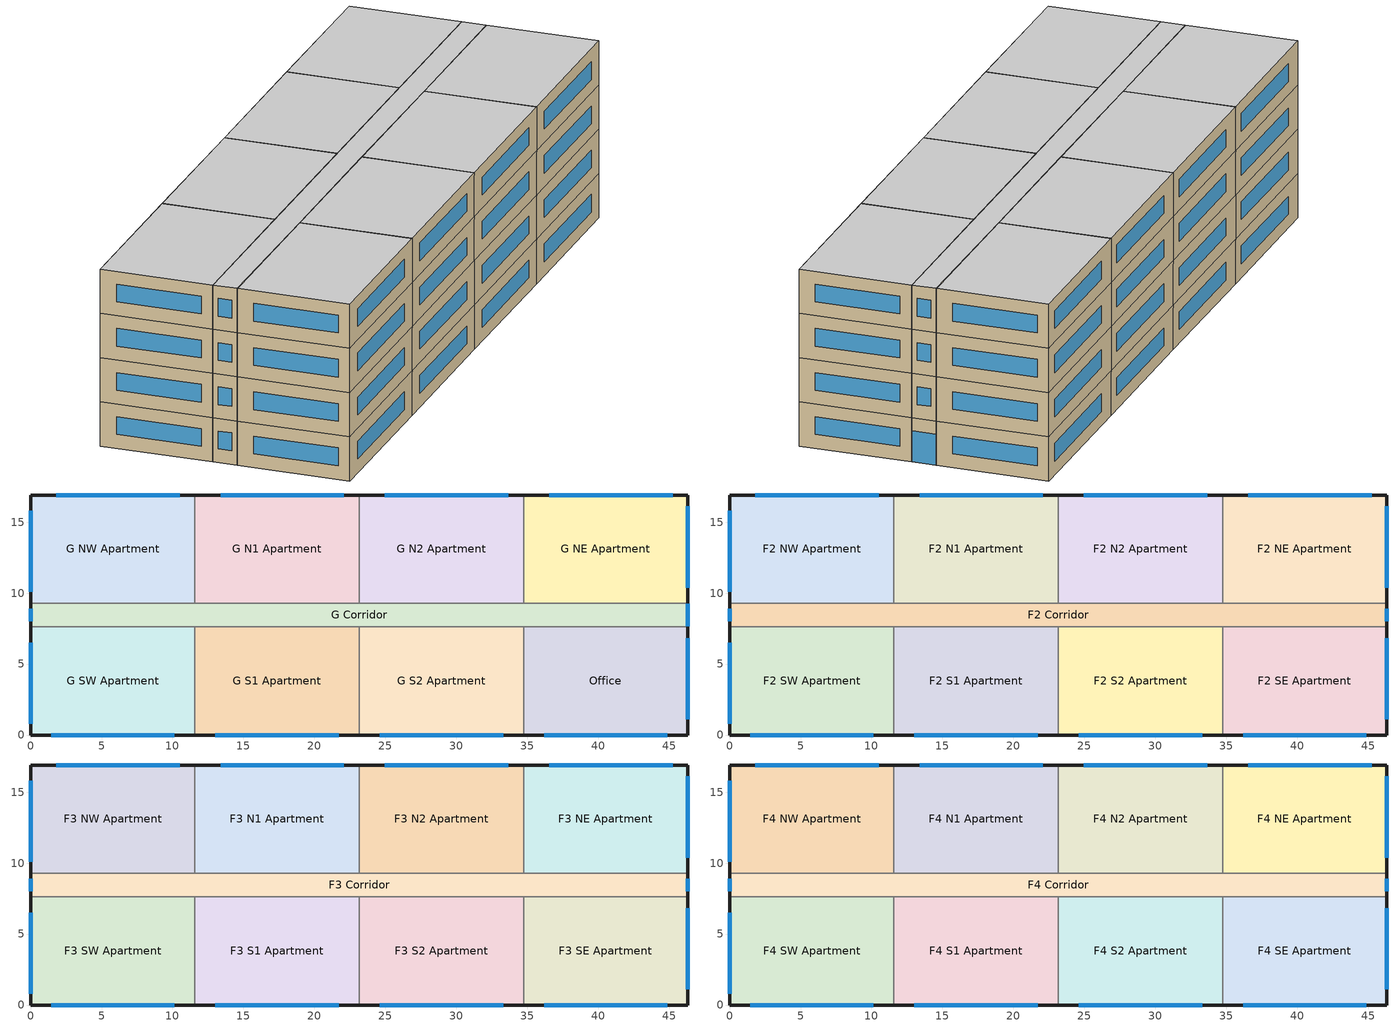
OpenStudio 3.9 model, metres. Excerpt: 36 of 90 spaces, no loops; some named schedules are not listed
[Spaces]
G S1 Apartment
 floor ground (Foundation F 0.9W/m*K Perim 11.58m Area 88.25m2): 23.16,7.62 23.16,0 11.58,0 11.58,7.62 z0
 wall outside: 11.58,0 23.16,0 z0:3.05
 wall to G S2 Apartment: 23.16,0 23.16,7.62 z0:3.05
 wall to G Corridor: 23.16,7.62 11.58,7.62 z0:3.05
 wall to G SW Apartment: 11.58,7.62 11.58,0 z0:3.05
 window: 13.03,0 21.72,0 z0.95:2.17
Office
 floor ground (Foundation F 0.9W/m*K Perim 19.2m Area 88.25m2): 46.33,7.62 46.33,0 34.75,0 34.75,7.62 z0
 wall outside: 34.75,0 46.33,0 46.33,7.62 z0:3.05
 wall to G S2 Apartment: 34.75,7.62 34.75,0 z0:3.05
 wall to G Corridor: 46.33,7.62 34.75,7.62 z0:3.05
 window: 36.19,0 44.88,0 / 46.33,1.1 46.33,6.81 z0.95:2.17
G S2 Apartment
 floor ground (Foundation F 0.9W/m*K Perim 11.58m Area 88.25m2): 34.75,7.62 34.75,0 23.16,0 23.16,7.62 z0
 wall outside: 23.16,0 34.75,0 z0:3.05
 wall to G Corridor: 34.75,7.62 23.16,7.62 z0:3.05
 window: 24.61,0 33.3,0 z0.95:2.17
G Corridor
 floor ground (Foundation F 0.9W/m*K Perim 3.35m Area 77.66m2): 46.33,9.3 46.33,7.62 0,7.62 0,9.3 z0
 wall outside: 46.33,7.62 46.33,9.3 / 0,9.3 0,7.62 z0:3.05
 wall to G NW Apartment: 11.58,9.3 0,9.3 z0:3.05
 wall to G NE Apartment: 46.33,9.3 34.75,9.3 z0:3.05
 wall to G N1 Apartment: 23.16,9.3 11.58,9.3 z0:3.05
 wall to G SW Apartment: 0,7.62 11.58,7.62 z0:3.05
 wall to G N2 Apartment: 34.75,9.3 23.16,9.3 z0:3.05
 window: 46.33,7.67 46.33,9.25 z0:2.13; 0,8.91 0,8 z0.95:2.17
G NW Apartment
 floor ground (Foundation F 0.9W/m*K Perim 19.2m Area 88.25m2): 11.58,16.92 11.58,9.3 0,9.3 0,16.92 z0
 wall outside: 11.58,16.92 0,16.92 0,9.3 z0:3.05
 wall to G N1 Apartment: 11.58,9.3 11.58,16.92 z0:3.05
 window: 0,15.8 0,10.08 / 10.5,16.92 1.81,16.92 z0.95:2.17
G N1 Apartment
 floor ground (Foundation F 0.9W/m*K Perim 11.58m Area 88.25m2): 23.16,16.92 23.16,9.3 11.58,9.3 11.58,16.92 z0
 wall outside: 23.16,16.92 11.58,16.92 z0:3.05
 wall to G N2 Apartment: 23.16,9.3 23.16,16.92 z0:3.05
 window: 22.08,16.92 13.4,16.92 z0.95:2.17
G N2 Apartment
 floor ground (Foundation F 0.9W/m*K Perim 11.58m Area 88.25m2): 34.75,16.92 34.75,9.3 23.16,9.3 23.16,16.92 z0
 wall outside: 34.75,16.92 23.16,16.92 z0:3.05
 wall to G NE Apartment: 34.75,9.3 34.75,16.92 z0:3.05
 window: 33.66,16.92 24.98,16.92 z0.95:2.17
G NE Apartment
 floor ground (Foundation F 0.9W/m*K Perim 19.2m Area 88.25m2): 46.33,16.92 46.33,9.3 34.75,9.3 34.75,16.92 z0
 wall outside: 46.33,9.3 46.33,16.92 34.75,16.92 z0:3.05
 window: 46.33,10.4 46.33,16.11 / 45.25,16.92 36.56,16.92 z0.95:2.17
G SW Apartment
 floor ground (Foundation F 0.9W/m*K Perim 19.2m Area 88.25m2): 11.58,7.62 11.58,0 0,0 0,7.62 z0
 wall outside: 0,7.62 0,0 11.58,0 z0:3.05
 window: 0,6.5 0,0.79 / 1.45,0 10.13,0 z0.95:2.17
F2 N1 Apartment
 floor to G N1 Apartment: 23.16,16.92 23.16,9.3 11.58,9.3 11.58,16.92 z3.05
 wall outside: 23.16,16.92 11.58,16.92 z3.05:6.1
 wall to F2 Corridor: 11.58,9.3 23.16,9.3 z3.05:6.1
 wall to F2 N2 Apartment: 23.16,9.3 23.16,16.92 z3.05:6.1
 wall to F2 NW Apartment: 11.58,16.92 11.58,9.3 z3.05:6.1
 window: 22.08,16.92 13.4,16.92 z4:5.22
F2 Corridor
 floor to G Corridor: 46.33,9.3 46.33,7.62 0,7.62 0,9.3 z3.05
 wall outside: 0,9.3 0,7.62 / 46.33,7.62 46.33,9.3 z3.05:6.1
 wall to F2 SE Apartment: 34.75,7.62 46.33,7.62 z3.05:6.1
 wall to F2 SW Apartment: 0,7.62 11.58,7.62 z3.05:6.1
 wall to F2 N2 Apartment: 34.75,9.3 23.16,9.3 z3.05:6.1
 wall to F2 S1 Apartment: 11.58,7.62 23.16,7.62 z3.05:6.1
 wall to F2 S2 Apartment: 23.16,7.62 34.75,7.62 z3.05:6.1
 wall to F2 NE Apartment: 46.33,9.3 34.75,9.3 z3.05:6.1
 wall to F2 NW Apartment: 11.58,9.3 0,9.3 z3.05:6.1
 window: 0,8.91 0,8 / 46.33,8 46.33,8.91 z4:5.22
F2 S1 Apartment
 floor to G S1 Apartment: 23.16,7.62 23.16,0 11.58,0 11.58,7.62 z3.05
 wall outside: 11.58,0 23.16,0 z3.05:6.1
 wall to F2 S2 Apartment: 23.16,0 23.16,7.62 z3.05:6.1
 wall to F2 SW Apartment: 11.58,7.62 11.58,0 z3.05:6.1
 window: 13.03,0 21.72,0 z4:5.22
F2 NE Apartment
 floor to G NE Apartment: 46.33,16.92 46.33,9.3 34.75,9.3 34.75,16.92 z3.05
 wall outside: 46.33,9.3 46.33,16.92 34.75,16.92 z3.05:6.1
 wall to F2 N2 Apartment: 34.75,16.92 34.75,9.3 z3.05:6.1
 window: 45.25,16.92 36.56,16.92 / 46.33,10.4 46.33,16.11 z4:5.22
F2 SW Apartment
 floor to G SW Apartment: 11.58,7.62 11.58,0 0,0 0,7.62 z3.05
 wall outside: 0,7.62 0,0 11.58,0 z3.05:6.1
 window: 1.45,0 10.13,0 / 0,6.5 0,0.79 z4:5.22
F2 NW Apartment
 floor to G NW Apartment: 11.58,16.92 11.58,9.3 0,9.3 0,16.92 z3.05
 wall outside: 11.58,16.92 0,16.92 0,9.3 z3.05:6.1
 window: 10.5,16.92 1.81,16.92 / 0,15.8 0,10.08 z4:5.22
F2 SE Apartment
 floor to Office: 46.33,7.62 46.33,0 34.75,0 34.75,7.62 z3.05
 wall outside: 34.75,0 46.33,0 46.33,7.62 z3.05:6.1
 wall to F2 S2 Apartment: 34.75,7.62 34.75,0 z3.05:6.1
 window: 46.33,1.1 46.33,6.81 / 36.19,0 44.88,0 z4:5.22
F2 N2 Apartment
 floor to G N2 Apartment: 34.75,16.92 34.75,9.3 23.16,9.3 23.16,16.92 z3.05
 wall outside: 34.75,16.92 23.16,16.92 z3.05:6.1
 window: 33.66,16.92 24.98,16.92 z4:5.22
F2 S2 Apartment
 floor to G S2 Apartment: 34.75,7.62 34.75,0 23.16,0 23.16,7.62 z3.05
 wall outside: 23.16,0 34.75,0 z3.05:6.1
 window: 24.61,0 33.3,0 z4:5.22
F3 NE Apartment
 floor to F2 NE Apartment: 46.33,16.92 46.33,9.3 34.75,9.3 34.75,16.92 z6.1
 wall outside: 46.33,9.3 46.33,16.92 34.75,16.92 z6.1:9.14
 wall to F3 N2 Apartment: 34.75,16.92 34.75,9.3 z6.1:9.14
 wall to F3 Corridor: 34.75,9.3 46.33,9.3 z6.1:9.14
 window: 46.33,10.4 46.33,16.11 / 45.25,16.92 36.56,16.92 z7.05:8.27
F3 SE Apartment
 floor to F2 SE Apartment: 46.33,7.62 46.33,0 34.75,0 34.75,7.62 z6.1
 wall outside: 34.75,0 46.33,0 46.33,7.62 z6.1:9.14
 wall to F3 Corridor: 46.33,7.62 34.75,7.62 z6.1:9.14
 wall to F3 S2 Apartment: 34.75,7.62 34.75,0 z6.1:9.14
 window: 36.19,0 44.88,0 / 46.33,1.1 46.33,6.81 z7.05:8.27
F3 N2 Apartment
 floor to F2 N2 Apartment: 34.75,16.92 34.75,9.3 23.16,9.3 23.16,16.92 z6.1
 wall outside: 34.75,16.92 23.16,16.92 z6.1:9.14
 wall to F3 Corridor: 23.16,9.3 34.75,9.3 z6.1:9.14
 wall to F3 N1 Apartment: 23.16,16.92 23.16,9.3 z6.1:9.14
 window: 33.66,16.92 24.98,16.92 z7.05:8.27
F3 NW Apartment
 floor to F2 NW Apartment: 11.58,16.92 11.58,9.3 0,9.3 0,16.92 z6.1
 wall outside: 11.58,16.92 0,16.92 0,9.3 z6.1:9.14
 wall to F3 N1 Apartment: 11.58,9.3 11.58,16.92 z6.1:9.14
 wall to F3 Corridor: 0,9.3 11.58,9.3 z6.1:9.14
 window: 0,15.8 0,10.08 / 10.5,16.92 1.81,16.92 z7.05:8.27
F3 Corridor
 floor to F2 Corridor: 46.33,9.3 46.33,7.62 0,7.62 0,9.3 z6.1
 wall outside: 0,9.3 0,7.62 / 46.33,7.62 46.33,9.3 z6.1:9.14
 wall to F3 S2 Apartment: 23.16,7.62 34.75,7.62 z6.1:9.14
 wall to F3 N1 Apartment: 23.16,9.3 11.58,9.3 z6.1:9.14
 wall to F3 S1 Apartment: 11.58,7.62 23.16,7.62 z6.1:9.14
 wall to F3 SW Apartment: 0,7.62 11.58,7.62 z6.1:9.14
 window: 0,8.91 0,8 / 46.33,8 46.33,8.91 z7.05:8.27
F3 SW Apartment
 floor to F2 SW Apartment: 11.58,7.62 11.58,0 0,0 0,7.62 z6.1
 wall outside: 0,7.62 0,0 11.58,0 z6.1:9.14
 wall to F3 S1 Apartment: 11.58,0 11.58,7.62 z6.1:9.14
 window: 0,6.5 0,0.79 / 1.45,0 10.13,0 z7.05:8.27
F3 N1 Apartment
 floor to F2 N1 Apartment: 23.16,16.92 23.16,9.3 11.58,9.3 11.58,16.92 z6.1
 wall outside: 23.16,16.92 11.58,16.92 z6.1:9.14
 window: 22.08,16.92 13.4,16.92 z7.05:8.27
F3 S2 Apartment
 floor to F2 S2 Apartment: 34.75,7.62 34.75,0 23.16,0 23.16,7.62 z6.1
 wall outside: 23.16,0 34.75,0 z6.1:9.14
 wall to F3 S1 Apartment: 23.16,7.62 23.16,0 z6.1:9.14
 window: 24.61,0 33.3,0 z7.05:8.27
F3 S1 Apartment
 floor to F2 S1 Apartment: 23.16,7.62 23.16,0 11.58,0 11.58,7.62 z6.1
 wall outside: 11.58,0 23.16,0 z6.1:9.14
 window: 13.03,0 21.72,0 z7.05:8.27
F4 NE Apartment
 floor to F3 NE Apartment: 46.33,16.92 46.33,9.3 34.75,9.3 34.75,16.92 z9.14
 wall outside: 46.33,9.3 46.33,16.92 34.75,16.92 z9.14:12.19
 wall to F4 Corridor: 34.75,9.3 46.33,9.3 z9.14:12.19
 wall to F4 N2 Apartment: 34.75,16.92 34.75,9.3 z9.14:12.19
 window: 45.25,16.92 36.56,16.92 / 46.33,10.4 46.33,16.11 z10.1:11.32
 ceiling to M NE Apartment: 46.33,9.3 46.33,16.92 34.75,16.92 34.75,9.3 z12.19
F4 S2 Apartment
 floor to F3 S2 Apartment: 34.75,7.62 34.75,0 23.16,0 23.16,7.62 z9.14
 wall outside: 23.16,0 34.75,0 z9.14:12.19
 wall to F4 S1 Apartment: 23.16,7.62 23.16,0 z9.14:12.19
 wall to F4 Corridor: 34.75,7.62 23.16,7.62 z9.14:12.19
 wall to F4 SE Apartment: 34.75,0 34.75,7.62 z9.14:12.19
 window: 24.61,0 33.3,0 z10.1:11.32
 ceiling to M S2 Apartment: 34.75,0 34.75,7.62 23.16,7.62 23.16,0 z12.19
F4 N2 Apartment
 floor to F3 N2 Apartment: 34.75,16.92 34.75,9.3 23.16,9.3 23.16,16.92 z9.14
 wall outside: 34.75,16.92 23.16,16.92 z9.14:12.19
 wall to F4 Corridor: 23.16,9.3 34.75,9.3 z9.14:12.19
 wall to F4 N1 Apartment: 23.16,16.92 23.16,9.3 z9.14:12.19
 window: 33.66,16.92 24.98,16.92 z10.1:11.32
 ceiling to M N2 Apartment: 34.75,9.3 34.75,16.92 23.16,16.92 23.16,9.3 z12.19
F4 NW Apartment
 floor to F3 NW Apartment: 11.58,16.92 11.58,9.3 0,9.3 0,16.92 z9.14
 wall outside: 11.58,16.92 0,16.92 0,9.3 z9.14:12.19
 wall to F4 N1 Apartment: 11.58,9.3 11.58,16.92 z9.14:12.19
 wall to F4 Corridor: 0,9.3 11.58,9.3 z9.14:12.19
 window: 0,15.8 0,10.08 / 10.5,16.92 1.81,16.92 z10.1:11.32
 ceiling to M NW Apartment: 11.58,9.3 11.58,16.92 0,16.92 0,9.3 z12.19
F4 N1 Apartment
 floor to F3 N1 Apartment: 23.16,16.92 23.16,9.3 11.58,9.3 11.58,16.92 z9.14
 wall outside: 23.16,16.92 11.58,16.92 z9.14:12.19
 wall to F4 Corridor: 11.58,9.3 23.16,9.3 z9.14:12.19
 window: 22.08,16.92 13.4,16.92 z10.1:11.32
 ceiling to M N1 Apartment: 23.16,9.3 23.16,16.92 11.58,16.92 11.58,9.3 z12.19
F4 Corridor
 floor to F3 Corridor: 46.33,9.3 46.33,7.62 0,7.62 0,9.3 z9.14
 wall outside: 0,9.3 0,7.62 / 46.33,7.62 46.33,9.3 z9.14:12.19
 wall to F4 SW Apartment: 0,7.62 11.58,7.62 z9.14:12.19
 wall to F4 S1 Apartment: 11.58,7.62 23.16,7.62 z9.14:12.19
 wall to F4 SE Apartment: 34.75,7.62 46.33,7.62 z9.14:12.19
 window: 0,8.91 0,8 / 46.33,8 46.33,8.91 z10.1:11.32
 ceiling to M Corridor: 46.33,7.62 46.33,9.3 0,9.3 0,7.62 z12.19
F4 SW Apartment
 floor to F3 SW Apartment: 11.58,7.62 11.58,0 0,0 0,7.62 z9.14
 wall outside: 0,7.62 0,0 11.58,0 z9.14:12.19
 wall to F4 S1 Apartment: 11.58,0 11.58,7.62 z9.14:12.19
 window: 1.45,0 10.13,0 / 0,6.5 0,0.79 z10.1:11.32
 ceiling to M SW Apartment: 11.58,0 11.58,7.62 0,7.62 0,0 z12.19
F4 SE Apartment
 floor to F3 SE Apartment: 46.33,7.62 46.33,0 34.75,0 34.75,7.62 z9.14
 wall outside: 34.75,0 46.33,0 46.33,7.62 z9.14:12.19
 window: 36.19,0 44.88,0 / 46.33,1.1 46.33,6.81 z10.1:11.32
 ceiling to M SE Apartment: 46.33,0 46.33,7.62 34.75,7.62 34.75,0 z12.19
F4 S1 Apartment
 floor to F3 S1 Apartment: 23.16,7.62 23.16,0 11.58,0 11.58,7.62 z9.14
 wall outside: 11.58,0 23.16,0 z9.14:12.19
 window: 13.03,0 21.72,0 z10.1:11.32
 ceiling to M S1 Apartment: 23.16,0 23.16,7.62 11.58,7.62 11.58,0 z12.19
[Site]
New York-John F Kennedy Intl AP_NY_USA: Latitude {deg}=40.65; Longitude {deg}=-73.8; Time Zone {hr}=-5; Elevation {m}=5; Terrain=City
[Building]
-HighriseApartment-ASHRAE 169-2013-4A created: 2025-05-22 17:01:10 +0000: North Axis {deg}=0; Default Construction Set=90.1-2016 - HighApt - ASHRAE 169-2013-4A; Standards Number of Stories=10; Standards Number of Above Ground Stories=10; Standards Building Type=HighriseApartment
[SizingPeriod:DesignDay] Barometric Pressure {Pa}=101241; Rain Indicator=No; Snow Indicator=No; Day of Month=21; Daylight Saving Time Indicator=No; Humidity Condition Type=Wetbulb; Dry-Bulb Temperature Range Modifier Type=DefaultMultipliers
Name | Maximum Dry-Bulb Temperature {C} | Daily Dry-Bulb Temperature Range {deltaC} | Wind Speed {m/s} | Wind Direction {deg} | Month | Day Type | Wetbulb or DewPoint at Maximum Dry-Bulb {C} | Solar Model Indicator | ASHRAE Clear Sky Optical Depth for Beam Irradiance | ASHRAE Clear Sky Optical Depth for Diffuse Irradiance | Sky Clearness
New.York-John.F.Kennedy.Intl.AP_NY_USA Ann Clg .4% Condns DB=>MWB | 32.1 | 7.4 | 5.6 | 230 | 7 | SummerDesignDay | 23.1 | ASHRAETau | 0.541 | 1.8
New.York-John.F.Kennedy.Intl.AP_NY_USA Ann Clg .4% Condns WB=>MDB | 29.1 | 7.4 | 5.6 | 230 | 7 | SummerDesignDay | 25 | ASHRAETau | 0.541 | 1.8
New.York-John.F.Kennedy.Intl.AP_NY_USA Ann Htg 99.6% Condns DB | -10.7 | 0 | 7.5 | 320 | 1 | WinterDesignDay | -10.7 | ASHRAEClearSky |  |  | 0
[ClimateZones]
Climate Zone Institution Name 1=ASHRAE; Climate Zone Document Name 1=ANSI/ASHRAE Standard 169; Climate Zone Document Year 1=2006; Climate Zone Value 1=4A
[Site:WaterMainsTemperature]
Calculation Method=Correlation; Annual Average Outdoor Air Temperature {C}=12.4667; Maximum Difference In Monthly Average Outdoor Air Temperatures {deltaC}=25.2
[Site:GroundTemperature:Shallow]
6, 2.1, 1.1, 2, 7.2, 13.1, 18.7, 22.7, 23.9, 22, 17.5, 11.7
[Site:GroundTemperature:Deep]
11.8, 9, 7.2, 6.7, 7.7, 10.1, 13, 15.9, 17.8, 18.2, 17.1, 14.8
[Site:GroundTemperature:FCfactorMethod]
January Ground Temperature {C}=14; February Ground Temperature {C}=7.3; March Ground Temperature {C}=3.3; April Ground Temperature {C}=1.2; May Ground Temperature {C}=-0.2; June Ground Temperature {C}=5.6; July Ground Temperature {C}=10.9; August Ground Temperature {C}=16.1; September Ground Temperature {C}=21.7; October Ground Temperature {C}=25; November Ground Temperature {C}=24.8; December Ground Temperature {C}=19.9
[Material:NoMass] Thermal Absorptance=0.9; Solar Absorptance=0.7
Name | Roughness | Thermal Resistance {m2-K/W} | Visible Absorptance
CP02 CARPET PAD | VeryRough | 0.21648 | 0.8
Typical Insulation R-17.04 | Smooth | 3.00072 | 0.7
Typical Carpet Pad | Smooth | 0.21648 | 0.8
Typical Insulation R-13.45 | Smooth | 2.368 | 0.7
Typical Insulation R-30.13 | Smooth | 5.30668 | 0.7
Typical Insulation R-1.85 | Smooth | 0.326262 | 0.7
Typical Insulation R-2.38 | Smooth | 0.418404 | 0.7
[Material]
Name | Roughness | Thickness {m} | Conductivity {W/m-K} | Density {kg/m3} | Specific Heat {J/kg-K} | Thermal Absorptance | Solar Absorptance | Visible Absorptance
100mm Normalweight concrete floor | MediumSmooth | 0.1016 | 2.31 | 2322 | 832
G01 13mm gypsum board | Smooth | 0.0127 | 0.16 | 800 | 1090 | 0.9 | 0.7 | 0.5
4 in. Normalweight Concrete Floor | MediumRough | 0.1016 | 2.31 | 2322 | 832 | 0.9 | 0.7 | 0.7
25mm Stucco | Smooth | 0.0254 | 0.72 | 1856 | 840 | 0.9 | 0.7 | 0.7
5/8 in. Gypsum Board | MediumSmooth | 0.0159 | 0.16 | 800 | 1090 | 0.9 | 0.7 | 0.7
Roof Membrane | VeryRough | 0.0095 | 0.16 | 1121.29 | 1460 | 0.9 | 0.7 | 0.7
Metal Roof Surface; F08 Metal surface | Smooth | 0.0008 | 45.28 | 7824 | 500 | 0.9 | 0.7 | 0.7
6 in. Normalweight Concrete Floor | MediumRough | 0.1524 | 2.31 | 2322 | 832 | 0.9 | 0.7 | 0.7
8 in. Concrete Block Basement Wall | MediumRough | 0.2032 | 1.326 | 1842 | 912 | 0.9 | 0.7 | 0.7
G05 25mm wood | MediumSmooth | 0.0254 | 0.15 | 608 | 1630 | 0.9 | 0.5 | 0.5
Std Wood 6inch | MediumSmooth | 0.15 | 0.12 | 540 | 1210 | 0.9 | 0.7 | 0.7
[Construction:FfactorGroundFloor] F-Factor {W/m-K}=0.899982
Name | Area {m2} | PerimeterExposed {m}
Foundation F 0.9W/m*K Perim 19.2m Area 88.25m2 | 88.2487 | 19.2014
Foundation F 0.9W/m*K Perim 11.58m Area 88.25m2 | 88.2487 | 11.5818
Foundation F 0.9W/m*K Perim 3.35m Area 77.66m2 | 77.6585 | 3.3526
[DefaultConstructionSet]
90.1-2016 - HighApt - ASHRAE 169-2013-4A: Default Exterior Surface Constructions=Default Surface Constructions 1; Default Interior Surface Constructions=Default Surface Constructions 2; Default Ground Contact Surface Constructions=Default Surface Constructions 3; Default Exterior SubSurface Constructions=Default Sub Surface Constructions 1; Default Interior SubSurface Constructions=Default Sub Surface Constructions 2; Interior Partition Construction=Typical Interior Partition
[DefaultSurfaceConstructions]
Name | Floor Construction | Wall Construction | Roof Ceiling Construction
Default Surface Constructions 1 | Typical Insulated Exterior Mass Floor R-19.61 | Typical Insulated Steel Framed Exterior Wall R-15.63 | Typical IEAD Roof R-31.25
Default Surface Constructions 2 | Typical Interior Floor | Typical Interior Wall | Typical Interior Ceiling
Default Surface Constructions 3 | Typical Insulated Carpeted 6in Slab Floor | Typical Insulated Basement Mass Wall
[Construction]
Typical Insulated Exterior Mass Floor R-19.61: Typical Insulation R-17.04, 4 in. Normalweight Concrete Floor, Typical Carpet Pad
Typical Insulated Steel Framed Exterior Wall R-15.63: 25mm Stucco, 5/8 in. Gypsum Board, Typical Insulation R-13.45, 5/8 in. Gypsum Board
Typical IEAD Roof R-31.25: Roof Membrane, Typical Insulation R-30.13, Metal Roof Surface
Typical Interior Floor: 100mm Normalweight concrete floor, CP02 CARPET PAD
Typical Interior Wall: G01 13mm gypsum board, G01 13mm gypsum board
Typical Interior Ceiling: CP02 CARPET PAD, 100mm Normalweight concrete floor
Typical Insulated Carpeted 6in Slab Floor: 6 in. Normalweight Concrete Floor, Typical Carpet Pad
Typical Insulated Basement Mass Wall: 8 in. Concrete Block Basement Wall
U 0.38 SHGC 0.36 Simple Glazing: U 0.38 SHGC 0.36 Simple Glazing
U 0.46 SHGC 0.36 Simple Glazing: U 0.46 SHGC 0.36 Simple Glazing
Typical Insulated Metal Door R-2.7: F08 Metal surface, Typical Insulation R-1.85
U 0.68 SHGC 0.36 Simple Glazing: U 0.68 SHGC 0.36 Simple Glazing
Typical Overhead Door R-3.23: Typical Insulation R-2.38
U 0.5 SHGC 0.4 Simple Glazing: U 0.5 SHGC 0.4 Simple Glazing
Typical Interior Window: Clear 3mm
Typical Interior Door; Typical Interior Partition: G05 25mm wood
InteriorFurnishings: Std Wood 6inch
[DefaultSubSurfaceConstructions]
Name | Fixed Window Construction | Operable Window Construction | Door Construction | Glass Door Construction | Overhead Door Construction | Skylight Construction | Tubular Daylight Dome Construction | Tubular Daylight Diffuser Construction
Default Sub Surface Constructions 1 | U 0.38 SHGC 0.36 Simple Glazing | U 0.46 SHGC 0.36 Simple Glazing | Typical Insulated Metal Door R-2.7 | U 0.68 SHGC 0.36 Simple Glazing | Typical Overhead Door R-3.23 | U 0.5 SHGC 0.4 Simple Glazing | Typical Interior Window | Typical Interior Window
Default Sub Surface Constructions 2 | Typical Interior Window | Typical Interior Window | Typical Interior Door
[WindowMaterial:SimpleGlazingSystem] Visible Transmittance=0.81
Name | U-Factor {W/m2-K} | Solar Heat Gain Coefficient
U 0.38 SHGC 0.36 Simple Glazing | 2.15774 | 0.36
U 0.46 SHGC 0.36 Simple Glazing | 2.612 | 0.36
U 0.68 SHGC 0.36 Simple Glazing | 3.86122 | 0.36
U 0.5 SHGC 0.4 Simple Glazing | 2.83913 | 0.4
[WindowMaterial:Glazing]
Clear 3mm: Optical Data Type=SpectralAverage; Thickness {m}=0.003; Solar Transmittance at Normal Incidence=0.837; Front Side Solar Reflectance at Normal Incidence=0.075; Back Side Solar Reflectance at Normal Incidence=0.075; Visible Transmittance at Normal Incidence=0.898; Front Side Visible Reflectance at Normal Incidence=0.081; Back Side Visible Reflectance at Normal Incidence=0.081; Infrared Transmittance at Normal Incidence=0; Front Side Infrared Hemispherical Emissivity=0.84; Back Side Infrared Hemispherical Emissivity=0.84; Conductivity {W/m-K}=0.9; Dirt Correction Factor for Solar and Visible Transmittance=1; Solar Diffusing=No
[Space] Part of Total Floor Area=Yes
Name | Space Type | Building Story | Thermal Zone
F2 NE Apartment | HighriseApartment Apartment | Building Story 2 | F2 NE Apartment ZN
F4 N1 Apartment | HighriseApartment Apartment | Building Story 4 | F4 N1 Apartment ZN
F2 N1 Apartment | HighriseApartment Apartment | Building Story 2 | F2 N1 Apartment ZN
F2 Corridor | HighriseApartment Corridor | Building Story 2 | F2 Corridor ZN
F2 S1 Apartment | HighriseApartment Apartment | Building Story 2 | F2 S1 Apartment ZN
F4 S2 Apartment | HighriseApartment Apartment | Building Story 4 | F4 S2 Apartment ZN
F3 SE Apartment | HighriseApartment Apartment | Building Story 3 | F3 SE Apartment ZN
F3 NW Apartment | HighriseApartment Apartment | Building Story 3 | F3 NW Apartment ZN
F4 S1 Apartment | HighriseApartment Apartment | Building Story 4 | F4 S1 Apartment ZN
F4 NE Apartment | HighriseApartment Apartment | Building Story 4 | F4 NE Apartment ZN
F3 N1 Apartment | HighriseApartment Apartment | Building Story 3 | F3 N1 Apartment ZN
F4 SW Apartment | HighriseApartment Apartment | Building Story 4 | F4 SW Apartment ZN
F2 SW Apartment | HighriseApartment Apartment | Building Story 2 | F2 SW Apartment ZN
G S1 Apartment | HighriseApartment Apartment | Building Story 1 | G S1 Apartment ZN
Office | HighriseApartment Office | Building Story 1 | Office ZN
G N2 Apartment | HighriseApartment Apartment | Building Story 1 | G N2 Apartment ZN
F3 NE Apartment | HighriseApartment Apartment | Building Story 3 | F3 NE Apartment ZN
G S2 Apartment | HighriseApartment Apartment | Building Story 1 | G S2 Apartment ZN
F4 N2 Apartment | HighriseApartment Apartment | Building Story 4 | F4 N2 Apartment ZN
F4 NW Apartment | HighriseApartment Apartment | Building Story 4 | F4 NW Apartment ZN
G Corridor | HighriseApartment Corridor | Building Story 1 | G Corridor ZN
F4 Corridor | HighriseApartment Corridor | Building Story 4 | F4 Corridor ZN
F3 S1 Apartment | HighriseApartment Apartment | Building Story 3 | F3 S1 Apartment ZN
G NW Apartment | HighriseApartment Apartment | Building Story 1 | G NW Apartment ZN
G N1 Apartment | HighriseApartment Apartment | Building Story 1 | G N1 Apartment ZN
F3 N2 Apartment | HighriseApartment Apartment | Building Story 3 | F3 N2 Apartment ZN
F2 NW Apartment | HighriseApartment Apartment | Building Story 2 | F2 NW Apartment ZN
F2 S2 Apartment | HighriseApartment Apartment | Building Story 2 | F2 S2 Apartment ZN
F2 SE Apartment | HighriseApartment Apartment | Building Story 2 | F2 SE Apartment ZN
F3 S2 Apartment | HighriseApartment Apartment | Building Story 3 | F3 S2 Apartment ZN
G SW Apartment | HighriseApartment Apartment | Building Story 1 | G SW Apartment ZN
F3 Corridor | HighriseApartment Corridor | Building Story 3 | F3 Corridor ZN
F2 N2 Apartment | HighriseApartment Apartment | Building Story 2 | F2 N2 Apartment ZN
G NE Apartment | HighriseApartment Apartment | Building Story 1 | G NE Apartment ZN
F3 SW Apartment | HighriseApartment Apartment | Building Story 3 | F3 SW Apartment ZN
F4 SE Apartment | HighriseApartment Apartment | Building Story 4 | F4 SE Apartment ZN
[BuildingStory]
Name | Nominal Z Coordinate {m}
Building Story 1 | 0
Building Story 2 | 3.0478
Building Story 3 | 6.0957
Building Story 4 | 9.1435
[SpaceType] Standards Building Type=HighriseApartment
Name | Default Schedule Set | Design Specification Outdoor Air Object | Standards Space Type
HighriseApartment Office | HighriseApartment Office Schedule Set | HighriseApartment Office Ventilation | Office
HighriseApartment Corridor | HighriseApartment Corridor Schedule Set | HighriseApartment Corridor Ventilation | Corridor
HighriseApartment Apartment | HighriseApartment Apartment Schedule Set | HighriseApartment Apartment Ventilation | Apartment
[People:Definition] Number of People Calculation Method=People/Area; Fraction Radiant=0.3
Name | People per Space Floor Area {person/m2}
HighriseApartment Apartment People Definition | 0.0283091
HighriseApartment Office People Definition | 0.0113021
[People] Work Efficiency Schedule=Work Efficiency Schedule; Clothing Insulation Schedule=Clothing Schedule; Air Velocity Schedule=Air Velocity Schedule; Multiplier=1
Name | People Definition | Space or SpaceType
HighriseApartment Apartment People | HighriseApartment Apartment People Definition | HighriseApartment Apartment
HighriseApartment Office People | HighriseApartment Office People Definition | HighriseApartment Office
[Lights:Definition] Design Level Calculation Method=Watts/Area; Fraction Radiant=0.6; Fraction Visible=0.2; Return Air Fraction=0
Name | Watts per Space Floor Area {W/m2}
HighriseApartment Apartment Lights Definition | 6.45835
HighriseApartment Apartment Additional Lights Definition | 2.90626
HighriseApartment Corridor Lights Definition | 7.10418
HighriseApartment Office Lights Definition | 10.0104
[Lights] Fraction Replaceable=1
Name | Lights Definition | Space or SpaceType
HighriseApartment Apartment Lights | HighriseApartment Apartment Lights Definition | HighriseApartment Apartment
HighriseApartment Apartment Additional Lights | HighriseApartment Apartment Additional Lights Definition | HighriseApartment Apartment
HighriseApartment Corridor Lights | HighriseApartment Corridor Lights Definition | HighriseApartment Corridor
HighriseApartment Office Lights | HighriseApartment Office Lights Definition | HighriseApartment Office
[ElectricEquipment:Definition] Design Level Calculation Method=Watts/Area; Watts per Space Floor Area {W/m2}=6.67; Fraction Latent=0; Fraction Radiant=0.5; Fraction Lost=0
HighriseApartment Apartment Elec Equip Definition; HighriseApartment Office Elec Equip Definition
[ElectricEquipment]
Name | Electric Equipment Definition | Space or SpaceType
HighriseApartment Apartment Elec Equip | HighriseApartment Apartment Elec Equip Definition | HighriseApartment Apartment
HighriseApartment Office Elec Equip | HighriseApartment Office Elec Equip Definition | HighriseApartment Office
[DesignSpecification:OutdoorAir]
Name | Outdoor Air Method | Outdoor Air Flow Air Changes per Hour {1/hr} | Outdoor Air Flow per Person {m3/s-person} | Outdoor Air Flow per Floor Area {m3/s-m2}
HighriseApartment Apartment Ventilation | Sum | 0.35
HighriseApartment Corridor Ventilation |  | 0 | 0 | 0
HighriseApartment Office Ventilation | Sum |  |  | 0.0004318
[DefaultScheduleSet]
Name | Number of People Schedule | People Activity Level Schedule | Lighting Schedule | Electric Equipment Schedule
HighriseApartment Apartment Schedule Set | ApartmentHighRise OCC_APT_SCH | ApartmentMidRise Activity Schedule | ApartmentHighRise LTG_APT_SCH | ApartmentHighRise EQP_APT_SCH
HighriseApartment Corridor Schedule Set | ApartmentMidRise All Off |  | ApartmentHighRise LTG_COR_SCH_2013 | ApartmentMidRise BLDG_ELEVATORS
HighriseApartment Office Schedule Set | ApartmentHighRise OCC_OFF_SCH | ApartmentMidRise Activity Schedule | ApartmentHighRise LTG_OFF_SCH_2013 | ApartmentHighRise EQP_OFF_SCH_2010_2013
[ThermostatSetpoint:DualSetpoint]
Name | Heating Setpoint Temperature Schedule | Cooling Setpoint Temperature Schedule
HighriseApartment Corridor Thermostat 1; HighriseApartment Corridor Thermostat 2; HighriseApartment Corridor Thermostat 3; HighriseApartment Corridor Thermostat 8
HighriseApartment Apartment Thermostat 1; HighriseApartment Apartment Thermostat 2; HighriseApartment Apartment Thermostat 3; HighriseApartment Apartment Thermostat 4; HighriseApartment Apartment Thermostat 5; HighriseApartment Apartment Thermostat 6; HighriseApartment Apartment Thermostat 7; HighriseApartment Apartment Thermostat 8; HighriseApartment Apartment Thermostat 9; HighriseApartment Apartment Thermostat 10; HighriseApartment Apartment Thermostat 11; HighriseApartment Apartment Thermostat 12; HighriseApartment Apartment Thermostat 13; HighriseApartment Apartment Thermostat 14; HighriseApartment Apartment Thermostat 15; HighriseApartment Apartment Thermostat 16; HighriseApartment Apartment Thermostat 17; HighriseApartment Apartment Thermostat 18; HighriseApartment Apartment Thermostat 19; HighriseApartment Apartment Thermostat 20; HighriseApartment Apartment Thermostat 21; HighriseApartment Apartment Thermostat 22; HighriseApartment Apartment Thermostat 23; HighriseApartment Apartment Thermostat 24; HighriseApartment Apartment Thermostat 57; HighriseApartment Apartment Thermostat 58; HighriseApartment Apartment Thermostat 59; HighriseApartment Apartment Thermostat 60; HighriseApartment Apartment Thermostat 61; HighriseApartment Apartment Thermostat 62; HighriseApartment Apartment Thermostat 63; HighriseApartment Office Thermostat 1 | ApartmentHighRise HTGSETP_APT_SCH | ApartmentHighRise CLGSETP_APT_SCH
[SpaceInfiltration:DesignFlowRate]
Name | Space or SpaceType | Schedule | Design Flow Rate Calculation Method | Flow per Exterior Surface Area {m3/s-m2} | Constant Term Coefficient | Temperature Term Coefficient | Velocity Term Coefficient | Velocity Squared Term Coefficient | Design Flow Rate {m3/s}
F3 SW Apartment HVAC On Infiltration | F3 SW Apartment | Infiltration HVAC On Schedule | Flow/ExteriorArea | 0.000570329 | 0.105806 | 0.014454 | 0 | 0.0214411
F3 SW Apartment HVAC Off Infiltration | F3 SW Apartment | Infiltration HVAC Off Schedule | Flow/ExteriorArea | 0.000570329 | 0.105806 | 0.014454 | 0 | 0.0214411
G NE Apartment HVAC On Infiltration | G NE Apartment | Infiltration HVAC On Schedule | Flow/ExteriorArea | 0.000570329 | 0.105806 | 0.014454 | 0 | 0.0214411
G NE Apartment HVAC Off Infiltration | G NE Apartment | Infiltration HVAC Off Schedule | Flow/ExteriorArea | 0.000570329 | 0.105806 | 0.014454 | 0 | 0.0214411
F2 N2 Apartment HVAC On Infiltration | F2 N2 Apartment | Infiltration HVAC On Schedule | Flow/ExteriorArea | 0.000570329 | 0.105806 | 0.014454 | 0 | 0.0214411
F2 N2 Apartment HVAC Off Infiltration | F2 N2 Apartment | Infiltration HVAC Off Schedule | Flow/ExteriorArea | 0.000570329 | 0.105806 | 0.014454 | 0 | 0.0214411
F3 Corridor HVAC On Infiltration | F3 Corridor | Infiltration HVAC On Schedule | Flow/ExteriorArea | 0.000570329 | 0.105806 | 0.014454 | 0 | 0.0214411
F3 Corridor HVAC Off Infiltration | F3 Corridor | Infiltration HVAC Off Schedule | Flow/ExteriorArea | 0.000570329 | 0.105806 | 0.014454 | 0 | 0.0214411
G SW Apartment HVAC On Infiltration | G SW Apartment | Infiltration HVAC On Schedule | Flow/ExteriorArea | 0.000570329 | 0.105806 | 0.014454 | 0 | 0.0214411
G SW Apartment HVAC Off Infiltration | G SW Apartment | Infiltration HVAC Off Schedule | Flow/ExteriorArea | 0.000570329 | 0.105806 | 0.014454 | 0 | 0.0214411
F2 SE Apartment HVAC On Infiltration | F2 SE Apartment | Infiltration HVAC On Schedule | Flow/ExteriorArea | 0.000570329 | 0.105806 | 0.014454 | 0 | 0.0214411
F2 SE Apartment HVAC Off Infiltration | F2 SE Apartment | Infiltration HVAC Off Schedule | Flow/ExteriorArea | 0.000570329 | 0.105806 | 0.014454 | 0 | 0.0214411
G S1 Apartment HVAC On Infiltration | G S1 Apartment | Infiltration HVAC On Schedule | Flow/ExteriorArea | 0.000570329 | 0.105806 | 0.014454 | 0 | 0.0214411
G S1 Apartment HVAC Off Infiltration | G S1 Apartment | Infiltration HVAC Off Schedule | Flow/ExteriorArea | 0.000570329 | 0.105806 | 0.014454 | 0 | 0.0214411
F3 S2 Apartment HVAC On Infiltration | F3 S2 Apartment | Infiltration HVAC On Schedule | Flow/ExteriorArea | 0.000570329 | 0.105806 | 0.014454 | 0 | 0.0214411
F3 S2 Apartment HVAC Off Infiltration | F3 S2 Apartment | Infiltration HVAC Off Schedule | Flow/ExteriorArea | 0.000570329 | 0.105806 | 0.014454 | 0 | 0.0214411
F3 NE Apartment HVAC On Infiltration | F3 NE Apartment | Infiltration HVAC On Schedule | Flow/ExteriorArea | 0.000570329 | 0.105806 | 0.014454 | 0 | 0.0214411
F3 NE Apartment HVAC Off Infiltration | F3 NE Apartment | Infiltration HVAC Off Schedule | Flow/ExteriorArea | 0.000570329 | 0.105806 | 0.014454 | 0 | 0.0214411
F3 NW Apartment HVAC On Infiltration | F3 NW Apartment | Infiltration HVAC On Schedule | Flow/ExteriorArea | 0.000570329 | 0.105806 | 0.014454 | 0 | 0.0214411
F3 NW Apartment HVAC Off Infiltration | F3 NW Apartment | Infiltration HVAC Off Schedule | Flow/ExteriorArea | 0.000570329 | 0.105806 | 0.014454 | 0 | 0.0214411
F2 NE Apartment HVAC On Infiltration | F2 NE Apartment | Infiltration HVAC On Schedule | Flow/ExteriorArea | 0.000570329 | 0.105806 | 0.014454 | 0 | 0.0214411
F2 NE Apartment HVAC Off Infiltration | F2 NE Apartment | Infiltration HVAC Off Schedule | Flow/ExteriorArea | 0.000570329 | 0.105806 | 0.014454 | 0 | 0.0214411
F2 N1 Apartment HVAC On Infiltration | F2 N1 Apartment | Infiltration HVAC On Schedule | Flow/ExteriorArea | 0.000570329 | 0.105806 | 0.014454 | 0 | 0.0214411
F2 N1 Apartment HVAC Off Infiltration | F2 N1 Apartment | Infiltration HVAC Off Schedule | Flow/ExteriorArea | 0.000570329 | 0.105806 | 0.014454 | 0 | 0.0214411
F4 NE Apartment HVAC On Infiltration | F4 NE Apartment | Infiltration HVAC On Schedule | Flow/ExteriorArea | 0.000570329 | 0.105806 | 0.014454 | 0 | 0.0214411
F4 NE Apartment HVAC Off Infiltration | F4 NE Apartment | Infiltration HVAC Off Schedule | Flow/ExteriorArea | 0.000570329 | 0.105806 | 0.014454 | 0 | 0.0214411
F4 N1 Apartment HVAC On Infiltration | F4 N1 Apartment | Infiltration HVAC On Schedule | Flow/ExteriorArea | 0.000570329 | 0.105806 | 0.014454 | 0 | 0.0214411
F4 N1 Apartment HVAC Off Infiltration | F4 N1 Apartment | Infiltration HVAC Off Schedule | Flow/ExteriorArea | 0.000570329 | 0.105806 | 0.014454 | 0 | 0.0214411
F2 NW Apartment HVAC On Infiltration | F2 NW Apartment | Infiltration HVAC On Schedule | Flow/ExteriorArea | 0.000570329 | 0.105806 | 0.014454 | 0 | 0.0214411
F2 NW Apartment HVAC Off Infiltration | F2 NW Apartment | Infiltration HVAC Off Schedule | Flow/ExteriorArea | 0.000570329 | 0.105806 | 0.014454 | 0 | 0.0214411
F4 S2 Apartment HVAC On Infiltration | F4 S2 Apartment | Infiltration HVAC On Schedule | Flow/ExteriorArea | 0.000570329 | 0.105806 | 0.014454 | 0 | 0.0214411
F4 S2 Apartment HVAC Off Infiltration | F4 S2 Apartment | Infiltration HVAC Off Schedule | Flow/ExteriorArea | 0.000570329 | 0.105806 | 0.014454 | 0 | 0.0214411
G N1 Apartment HVAC On Infiltration | G N1 Apartment | Infiltration HVAC On Schedule | Flow/ExteriorArea | 0.000570329 | 0.105806 | 0.014454 | 0 | 0.0214411
G N1 Apartment HVAC Off Infiltration | G N1 Apartment | Infiltration HVAC Off Schedule | Flow/ExteriorArea | 0.000570329 | 0.105806 | 0.014454 | 0 | 0.0214411
F3 SE Apartment HVAC On Infiltration | F3 SE Apartment | Infiltration HVAC On Schedule | Flow/ExteriorArea | 0.000570329 | 0.105806 | 0.014454 | 0 | 0.0214411
F3 SE Apartment HVAC Off Infiltration | F3 SE Apartment | Infiltration HVAC Off Schedule | Flow/ExteriorArea | 0.000570329 | 0.105806 | 0.014454 | 0 | 0.0214411
F4 SE Apartment HVAC On Infiltration | F4 SE Apartment | Infiltration HVAC On Schedule | Flow/ExteriorArea | 0.000570329 | 0.105806 | 0.014454 | 0 | 0.0214411
F4 SE Apartment HVAC Off Infiltration | F4 SE Apartment | Infiltration HVAC Off Schedule | Flow/ExteriorArea | 0.000570329 | 0.105806 | 0.014454 | 0 | 0.0214411
F4 S1 Apartment HVAC On Infiltration | F4 S1 Apartment | Infiltration HVAC On Schedule | Flow/ExteriorArea | 0.000570329 | 0.105806 | 0.014454 | 0 | 0.0214411
F4 S1 Apartment HVAC Off Infiltration | F4 S1 Apartment | Infiltration HVAC Off Schedule | Flow/ExteriorArea | 0.000570329 | 0.105806 | 0.014454 | 0 | 0.0214411
F4 SW Apartment HVAC On Infiltration | F4 SW Apartment | Infiltration HVAC On Schedule | Flow/ExteriorArea | 0.000570329 | 0.105806 | 0.014454 | 0 | 0.0214411
F4 SW Apartment HVAC Off Infiltration | F4 SW Apartment | Infiltration HVAC Off Schedule | Flow/ExteriorArea | 0.000570329 | 0.105806 | 0.014454 | 0 | 0.0214411
F2 SW Apartment HVAC On Infiltration | F2 SW Apartment | Infiltration HVAC On Schedule | Flow/ExteriorArea | 0.000570329 | 0.105806 | 0.014454 | 0 | 0.0214411
F2 SW Apartment HVAC Off Infiltration | F2 SW Apartment | Infiltration HVAC Off Schedule | Flow/ExteriorArea | 0.000570329 | 0.105806 | 0.014454 | 0 | 0.0214411
Office HVAC On Infiltration | Office | Infiltration HVAC On Schedule | Flow/ExteriorArea | 0.000570329 | 0.105806 | 0.014454 | 0 | 0.0214411
Office HVAC Off Infiltration | Office | Infiltration HVAC Off Schedule | Flow/ExteriorArea | 0.000570329 | 0.105806 | 0.014454 | 0 | 0.0214411
F2 S1 Apartment HVAC On Infiltration | F2 S1 Apartment | Infiltration HVAC On Schedule | Flow/ExteriorArea | 0.000570329 | 0.105806 | 0.014454 | 0 | 0.0214411
F2 S1 Apartment HVAC Off Infiltration | F2 S1 Apartment | Infiltration HVAC Off Schedule | Flow/ExteriorArea | 0.000570329 | 0.105806 | 0.014454 | 0 | 0.0214411
F4 Corridor HVAC On Infiltration | F4 Corridor | Infiltration HVAC On Schedule | Flow/ExteriorArea | 0.000570329 | 0.105806 | 0.014454 | 0 | 0.0214411
F4 Corridor HVAC Off Infiltration | F4 Corridor | Infiltration HVAC Off Schedule | Flow/ExteriorArea | 0.000570329 | 0.105806 | 0.014454 | 0 | 0.0214411
G N2 Apartment HVAC On Infiltration | G N2 Apartment | Infiltration HVAC On Schedule | Flow/ExteriorArea | 0.000570329 | 0.105806 | 0.014454 | 0 | 0.0214411
G N2 Apartment HVAC Off Infiltration | G N2 Apartment | Infiltration HVAC Off Schedule | Flow/ExteriorArea | 0.000570329 | 0.105806 | 0.014454 | 0 | 0.0214411
G S2 Apartment HVAC On Infiltration | G S2 Apartment | Infiltration HVAC On Schedule | Flow/ExteriorArea | 0.000570329 | 0.105806 | 0.014454 | 0 | 0.0214411
G S2 Apartment HVAC Off Infiltration | G S2 Apartment | Infiltration HVAC Off Schedule | Flow/ExteriorArea | 0.000570329 | 0.105806 | 0.014454 | 0 | 0.0214411
F4 N2 Apartment HVAC On Infiltration | F4 N2 Apartment | Infiltration HVAC On Schedule | Flow/ExteriorArea | 0.000570329 | 0.105806 | 0.014454 | 0 | 0.0214411
F4 N2 Apartment HVAC Off Infiltration | F4 N2 Apartment | Infiltration HVAC Off Schedule | Flow/ExteriorArea | 0.000570329 | 0.105806 | 0.014454 | 0 | 0.0214411
F3 N1 Apartment HVAC On Infiltration | F3 N1 Apartment | Infiltration HVAC On Schedule | Flow/ExteriorArea | 0.000570329 | 0.105806 | 0.014454 | 0 | 0.0214411
F3 N1 Apartment HVAC Off Infiltration | F3 N1 Apartment | Infiltration HVAC Off Schedule | Flow/ExteriorArea | 0.000570329 | 0.105806 | 0.014454 | 0 | 0.0214411
F3 N2 Apartment HVAC On Infiltration | F3 N2 Apartment | Infiltration HVAC On Schedule | Flow/ExteriorArea | 0.000570329 | 0.105806 | 0.014454 | 0 | 0.0214411
F3 N2 Apartment HVAC Off Infiltration | F3 N2 Apartment | Infiltration HVAC Off Schedule | Flow/ExteriorArea | 0.000570329 | 0.105806 | 0.014454 | 0 | 0.0214411
F4 NW Apartment HVAC On Infiltration | F4 NW Apartment | Infiltration HVAC On Schedule | Flow/ExteriorArea | 0.000570329 | 0.105806 | 0.014454 | 0 | 0.0214411
F4 NW Apartment HVAC Off Infiltration | F4 NW Apartment | Infiltration HVAC Off Schedule | Flow/ExteriorArea | 0.000570329 | 0.105806 | 0.014454 | 0 | 0.0214411
G Corridor HVAC On Infiltration | G Corridor | Infiltration HVAC On Schedule | Flow/ExteriorArea | 0.000570329 | 0.105806 | 0.014454 | 0 | 0.0214411
G Corridor HVAC Off Infiltration | G Corridor | Infiltration HVAC Off Schedule | Flow/ExteriorArea | 0.000570329 | 0.105806 | 0.014454 | 0 | 0.0214411
F2 Corridor HVAC On Infiltration | F2 Corridor | Infiltration HVAC On Schedule | Flow/ExteriorArea | 0.000570329 | 0.105806 | 0.014454 | 0 | 0.0214411
F2 Corridor HVAC Off Infiltration | F2 Corridor | Infiltration HVAC Off Schedule | Flow/ExteriorArea | 0.000570329 | 0.105806 | 0.014454 | 0 | 0.0214411
F3 S1 Apartment HVAC On Infiltration | F3 S1 Apartment | Infiltration HVAC On Schedule | Flow/ExteriorArea | 0.000570329 | 0.105806 | 0.014454 | 0 | 0.0214411
F3 S1 Apartment HVAC Off Infiltration | F3 S1 Apartment | Infiltration HVAC Off Schedule | Flow/ExteriorArea | 0.000570329 | 0.105806 | 0.014454 | 0 | 0.0214411
G NW Apartment HVAC On Infiltration | G NW Apartment | Infiltration HVAC On Schedule | Flow/ExteriorArea | 0.000570329 | 0.105806 | 0.014454 | 0 | 0.0214411
G NW Apartment HVAC Off Infiltration | G NW Apartment | Infiltration HVAC Off Schedule | Flow/ExteriorArea | 0.000570329 | 0.105806 | 0.014454 | 0 | 0.0214411
F2 S2 Apartment HVAC On Infiltration | F2 S2 Apartment | Infiltration HVAC On Schedule | Flow/ExteriorArea | 0.000570329 | 0.105806 | 0.014454 | 0 | 0.0214411
F2 S2 Apartment HVAC Off Infiltration | F2 S2 Apartment | Infiltration HVAC Off Schedule | Flow/ExteriorArea | 0.000570329 | 0.105806 | 0.014454 | 0 | 0.0214411
G Corridor door Infiltration | G Corridor | ApartmentHighRise INFIL_Door_Opening_SCH_0.131 | Flow/Space |  |  |  |  |  | 1.00808
[ThermalZone] Use Ideal Air Loads=No
F2 Corridor ZN: Thermostat=HighriseApartment Corridor Thermostat 1
F2 N1 Apartment ZN: Thermostat=HighriseApartment Apartment Thermostat 1
F2 N2 Apartment ZN: Thermostat=HighriseApartment Apartment Thermostat 2
F2 NE Apartment ZN: Thermostat=HighriseApartment Apartment Thermostat 3
F2 NW Apartment ZN: Thermostat=HighriseApartment Apartment Thermostat 4
F2 S1 Apartment ZN: Thermostat=HighriseApartment Apartment Thermostat 5
F2 S2 Apartment ZN: Thermostat=HighriseApartment Apartment Thermostat 6
F2 SE Apartment ZN: Thermostat=HighriseApartment Apartment Thermostat 7
F2 SW Apartment ZN: Thermostat=HighriseApartment Apartment Thermostat 8
F3 Corridor ZN: Thermostat=HighriseApartment Corridor Thermostat 2
F3 N1 Apartment ZN: Thermostat=HighriseApartment Apartment Thermostat 9
F3 N2 Apartment ZN: Thermostat=HighriseApartment Apartment Thermostat 10
F3 NE Apartment ZN: Thermostat=HighriseApartment Apartment Thermostat 11
F3 NW Apartment ZN: Thermostat=HighriseApartment Apartment Thermostat 12
F3 S1 Apartment ZN: Thermostat=HighriseApartment Apartment Thermostat 13
F3 S2 Apartment ZN: Thermostat=HighriseApartment Apartment Thermostat 14
F3 SE Apartment ZN: Thermostat=HighriseApartment Apartment Thermostat 15
F3 SW Apartment ZN: Thermostat=HighriseApartment Apartment Thermostat 16
F4 Corridor ZN: Thermostat=HighriseApartment Corridor Thermostat 3
F4 N1 Apartment ZN: Thermostat=HighriseApartment Apartment Thermostat 17
F4 N2 Apartment ZN: Thermostat=HighriseApartment Apartment Thermostat 18
F4 NE Apartment ZN: Thermostat=HighriseApartment Apartment Thermostat 19
F4 NW Apartment ZN: Thermostat=HighriseApartment Apartment Thermostat 20
F4 S1 Apartment ZN: Thermostat=HighriseApartment Apartment Thermostat 21
F4 S2 Apartment ZN: Thermostat=HighriseApartment Apartment Thermostat 22
F4 SE Apartment ZN: Thermostat=HighriseApartment Apartment Thermostat 23
F4 SW Apartment ZN: Thermostat=HighriseApartment Apartment Thermostat 24
G Corridor ZN: Thermostat=HighriseApartment Corridor Thermostat 8
G N1 Apartment ZN: Thermostat=HighriseApartment Apartment Thermostat 57
G N2 Apartment ZN: Thermostat=HighriseApartment Apartment Thermostat 58
G NE Apartment ZN: Thermostat=HighriseApartment Apartment Thermostat 59
G NW Apartment ZN: Thermostat=HighriseApartment Apartment Thermostat 60
G S1 Apartment ZN: Thermostat=HighriseApartment Apartment Thermostat 61
G S2 Apartment ZN: Thermostat=HighriseApartment Apartment Thermostat 62
G SW Apartment ZN: Thermostat=HighriseApartment Apartment Thermostat 63
Office ZN: Thermostat=HighriseApartment Office Thermostat 1; Primary Daylighting Control=Office Daylt Sensor 1; Fraction of Zone Controlled by Primary Daylighting Control=0.41; Secondary Daylighting Control=Office Daylt Sensor 2; Fraction of Zone Controlled by Secondary Daylighting Control=0.303
[InternalMass:Definition]
Internal Mass Definition 1: Construction=InteriorFurnishings; Design Level Calculation Method=SurfaceArea/Area; Surface Area per Space Floor Area=2
[InternalMass] Internal Mass Definition=Internal Mass Definition 1; Multiplier=1
Name | Space or SpaceType
F3 SW Apartment Mass | F3 SW Apartment
G NE Apartment Mass | G NE Apartment
F2 N2 Apartment Mass | F2 N2 Apartment
G SW Apartment Mass | G SW Apartment
F2 SE Apartment Mass | F2 SE Apartment
G S1 Apartment Mass | G S1 Apartment
F3 S2 Apartment Mass | F3 S2 Apartment
F3 NE Apartment Mass | F3 NE Apartment
F3 NW Apartment Mass | F3 NW Apartment
F2 NE Apartment Mass | F2 NE Apartment
F2 N1 Apartment Mass | F2 N1 Apartment
F4 NE Apartment Mass | F4 NE Apartment
F4 N1 Apartment Mass | F4 N1 Apartment
F2 NW Apartment Mass | F2 NW Apartment
F4 S2 Apartment Mass | F4 S2 Apartment
G N1 Apartment Mass | G N1 Apartment
F3 SE Apartment Mass | F3 SE Apartment
F4 SE Apartment Mass | F4 SE Apartment
F4 S1 Apartment Mass | F4 S1 Apartment
F4 SW Apartment Mass | F4 SW Apartment
F2 SW Apartment Mass | F2 SW Apartment
Office Mass | Office
F2 S1 Apartment Mass | F2 S1 Apartment
G N2 Apartment Mass | G N2 Apartment
G S2 Apartment Mass | G S2 Apartment
F4 N2 Apartment Mass | F4 N2 Apartment
F3 N1 Apartment Mass | F3 N1 Apartment
F3 N2 Apartment Mass | F3 N2 Apartment
F4 NW Apartment Mass | F4 NW Apartment
F3 S1 Apartment Mass | F3 S1 Apartment
G NW Apartment Mass | G NW Apartment
F2 S2 Apartment Mass | F2 S2 Apartment
[Exterior:Lights:Definition]
NonDimming Exterior Lights Def: Design Level {W}=7500.913
[Exterior:Lights]
NonDimming Exterior Lights Def: Exterior Lights Definition=NonDimming Exterior Lights Def; Schedule=ApartmentHighRise Exterior_Lgt_ALWAYS_ON; Control Option=AstronomicalClock
[Daylighting:Control] Space=Office; Position X-Coordinate {m}=5.79049; Position Z-Coordinate {m}=0.762; Illuminance Setpoint {lux}=323; Lighting Control Type=Stepped; Minimum Input Power Fraction for Continuous Dimming Control=0.3; Minimum Light Output Fraction for Continuous Dimming Control=0.2; Number of Stepped Control Steps=3; Probability Lighting will be Reset When Needed in Manual Stepped Control=1; Maximum Allowable Discomfort Glare Index=22
Name | Position Y-Coordinate {m}
Office Daylt Sensor 1 | 1.434246
Office Daylt Sensor 2 | 2.890223
[Schedule:Constant]
Name | Value
Infiltration HVAC On Schedule | 0
Infiltration HVAC Off Schedule | 1
[Schedule:Ruleset]
Name | Default Day Schedule | Summer Design Day Schedule | Winter Design Day Schedule
Clothing Schedule | Clothing Schedule Default Winter Clothes
Air Velocity Schedule | Air Velocity Schedule Default
Work Efficiency Schedule | Work Efficiency Schedule Default
ApartmentHighRise OCC_APT_SCH | ApartmentHighRise OCC_APT_SCH Default | ApartmentHighRise OCC_APT_SCH Summer Design Day | ApartmentHighRise OCC_APT_SCH Winter Design Day
ApartmentMidRise Activity Schedule | ApartmentMidRise Activity Schedule Default | ApartmentMidRise Activity Schedule Summer Design Day | ApartmentMidRise Activity Schedule Winter Design Day
ApartmentHighRise LTG_APT_SCH | ApartmentHighRise LTG_APT_SCH Default | ApartmentHighRise LTG_APT_SCH Summer Design Day | ApartmentHighRise LTG_APT_SCH Winter Design Day
ApartmentHighRise EQP_APT_SCH | ApartmentHighRise EQP_APT_SCH Default | ApartmentHighRise EQP_APT_SCH Summer Design Day | ApartmentHighRise EQP_APT_SCH Winter Design Day
ApartmentHighRise HTGSETP_APT_SCH | ApartmentHighRise HTGSETP_APT_SCH Default | ApartmentHighRise HTGSETP_APT_SCH Summer Design Day | ApartmentHighRise HTGSETP_APT_SCH Winter Design Day
ApartmentHighRise CLGSETP_APT_SCH | ApartmentHighRise CLGSETP_APT_SCH Default | ApartmentHighRise CLGSETP_APT_SCH Summer Design Day | ApartmentHighRise CLGSETP_APT_SCH Winter Design Day
ApartmentMidRise All Off | ApartmentMidRise All Off Default | ApartmentMidRise All Off Summer Design Day | ApartmentMidRise All Off Winter Design Day
ApartmentHighRise LTG_COR_SCH_2013 | ApartmentHighRise LTG_COR_SCH_2013 Default | ApartmentHighRise LTG_COR_SCH_2013 Summer Design Day | ApartmentHighRise LTG_COR_SCH_2013 Winter Design Day
ApartmentMidRise BLDG_ELEVATORS | ApartmentMidRise BLDG_ELEVATORS Default | ApartmentMidRise BLDG_ELEVATORS Summer Design Day | ApartmentMidRise BLDG_ELEVATORS Winter Design Day
ApartmentHighRise OCC_OFF_SCH | ApartmentHighRise OCC_OFF_SCH Default | ApartmentHighRise OCC_OFF_SCH Summer Design Day | ApartmentHighRise OCC_OFF_SCH Winter Design Day
ApartmentHighRise LTG_OFF_SCH_2013 | ApartmentHighRise LTG_OFF_SCH_2013 Default | ApartmentHighRise LTG_OFF_SCH_2013 Summer Design Day | ApartmentHighRise LTG_OFF_SCH_2013 Winter Design Day
ApartmentHighRise EQP_OFF_SCH_2010_2013 | ApartmentHighRise EQP_OFF_SCH_2010_2013 Default | ApartmentHighRise EQP_OFF_SCH_2010_2013 Summer Design Day | ApartmentHighRise EQP_OFF_SCH_2010_2013 Winter Design Day
ApartmentHighRise INFIL_Door_Opening_SCH_0.131 | ApartmentHighRise INFIL_Door_Opening_SCH_0.131 Default | ApartmentHighRise INFIL_Door_Opening_SCH_0.131 Summer Design Day | ApartmentHighRise INFIL_Door_Opening_SCH_0.131 Winter Design Day
ApartmentHighRise Exterior_Lgt_ALWAYS_ON | ApartmentHighRise Exterior_Lgt_ALWAYS_ON Default | ApartmentHighRise Exterior_Lgt_ALWAYS_ON Summer Design Day | ApartmentHighRise Exterior_Lgt_ALWAYS_ON Winter Design Day
[Schedule:Day]
ApartmentHighRise OCC_APT_SCH Default; ApartmentHighRise OCC_APT_SCH Winter Design Day; ApartmentHighRise OCC_APT_SCH Summer Design Day: No, 7, 0, 1, 8, 0, 0.85, 9, 0, 0.39, 16, 0, 0.25, 17, 0, 0.3, 18, 0, 0.52, 21, 0, 0.87, 24, 0, 1
ApartmentMidRise Activity Schedule Default; ApartmentMidRise Activity Schedule Winter Design Day; ApartmentMidRise Activity Schedule Summer Design Day: No, 24, 0, 95
ApartmentHighRise LTG_APT_SCH Default; ApartmentHighRise LTG_APT_SCH Winter Design Day; ApartmentHighRise LTG_APT_SCH Summer Design Day: No, 4, 0, 0.011316, 5, 0, 0.0339481, 6, 0, 0.0735542, 7, 0, 0.0792122, 8, 0, 0.0735542, 9, 0, 0.0339481, 15, 0, 0.0226321, 16, 0, 0.0396061, 17, 0, 0.0792122, 18, 0, 0.11316, 19, 0, 0.152766, 21, 0, 0.181056, 22, 0, 0.124476, 23, 0, 0.0678962, 24, 0, 0.0282901
ApartmentHighRise HTGSETP_APT_SCH Default; ApartmentHighRise HTGSETP_APT_SCH Winter Design Day; ApartmentHighRise CLGSETP_APT_SCH Winter Design Day: No, 24, 0, 21.7
ApartmentHighRise HTGSETP_APT_SCH Summer Design Day; ApartmentHighRise CLGSETP_APT_SCH Default; ApartmentHighRise CLGSETP_APT_SCH Summer Design Day: No, 24, 0, 24.4
ApartmentHighRise INFIL_Door_Opening_SCH_0.131 Default; ApartmentHighRise INFIL_Door_Opening_SCH_0.131 Winter Design Day; ApartmentHighRise INFIL_Door_Opening_SCH_0.131 Summer Design Day: No, 6, 0, 0, 7, 0, 0.131, 8, 0, 1, 17, 0, 0.131, 18, 0, 1, 22, 0, 0.131, 24, 0, 0
ApartmentHighRise Exterior_Lgt_ALWAYS_ON Default; ApartmentHighRise Exterior_Lgt_ALWAYS_ON Winter Design Day; ApartmentHighRise Exterior_Lgt_ALWAYS_ON Summer Design Day: No, 24, 0, 1
